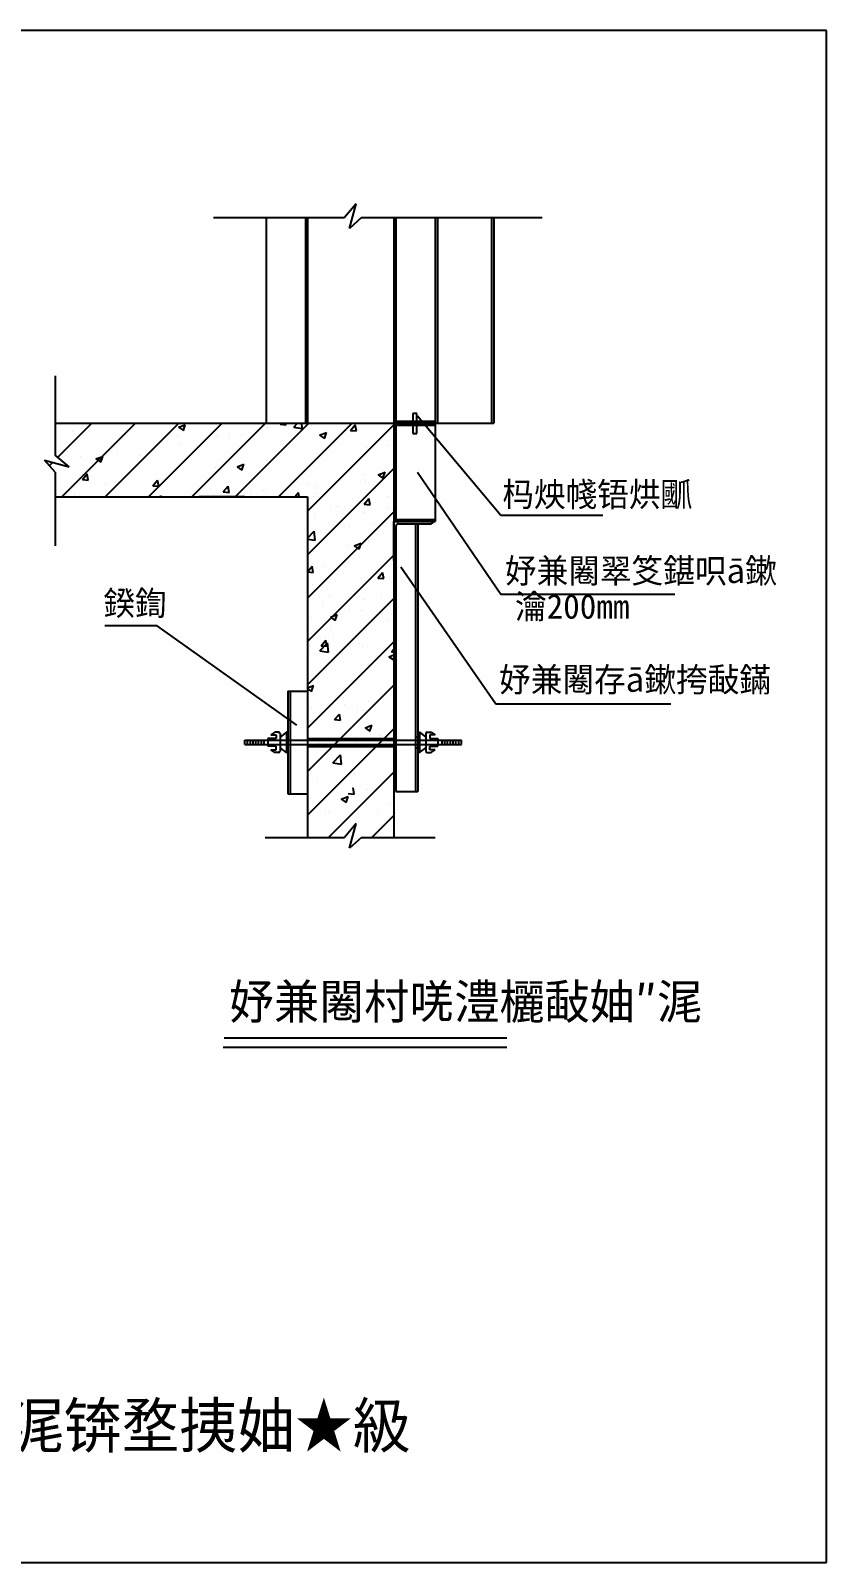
# Model space of a CAD drawing. Header units: metres. Extents: x 0 to 194, y 0 to 136.
# Drawn here: x 122.1 to 193.6, y 0 to 136.5 of the extents above; entities that cross this region are included whole.
import ezdxf

# ---------------------------------------------------------------- set-up
doc = ezdxf.new("R2010")
doc.units = ezdxf.units.M
doc.layers.add(' ', color=7, linetype='Continuous')

msp = doc.modelspace()

# ---------------------------------------------------------------- linework, layer by layer
at = {"layer": ' '}
for p, q in [((156.59, 102.16), (164.01, 93.31)), ((156.59, 97.15), (164.01, 86.29)), ((164.01, 93.31), (173.11, 93.31)), ((155.11, 88.73), (163.59, 76.51)), ((164.01, 86.29), (179.54, 86.29)), ((133.4, 83.46), (128.74, 83.46)), ((145.84, 74.62), (133.4, 83.46)), ((163.59, 76.51), (179.18, 76.51)), ((139.36, 46.73), (164.57, 46.73)), ((141.13, 46.73), (161.44, 46.73)), ((139.29, 45.91), (164.57, 45.91))]:
    msp.add_line(p, q, dxfattribs=at)
for p, q in [((193.05, 136.5), (0, 136.5)), ((193.05, 0), (193.05, 136.5)), ((151.13, 121.08), (150.08, 119.84)), ((150.53, 118.88), (151.13, 121.08)), ((138.42, 119.84), (150.08, 119.84)), ((143.12, 119.84), (143.12, 101.52)), ((146.62, 119.84), (146.62, 101.52)), ((146.8, 119.84), (146.8, 101.52)), ((151.61, 119.84), (150.53, 118.88)), ((151.61, 119.84), (167.7, 119.84)), ((154.49, 119.92), (154.49, 101.52)), ((154.66, 119.92), (154.66, 92.77)), ((158.16, 119.84), (158.16, 92.77)), ((158.38, 119.84), (158.38, 101.52)), ((163.19, 119.84), (163.19, 101.52)), ((163.41, 119.84), (163.41, 101.52)), ((124.31, 105.75), (124.31, 101.52)), ((124.31, 101.52), (154.34, 101.52)), ((124.31, 101.51), (124.31, 98.68)), ((124.55, 98.49), (127.58, 101.52)), ((124.89, 94.96), (131.45, 101.52)), ((128.75, 94.96), (135.32, 101.52)), ((132.62, 94.96), (139.18, 101.52)), ((135.29, 101.15), (135.9, 101.38)), ((135.29, 101.15), (135.73, 100.86)), ((135.73, 100.86), (135.9, 101.38)), ((136.49, 94.96), (143.05, 101.52)), ((140.35, 94.96), (146.92, 101.52)), ((143.26, 101.1), (143.26, 101.1)), ((144.22, 94.96), (150.78, 101.52)), ((144.35, 101.43), (144.44, 101.52)), ((144.35, 101.43), (144.88, 101.38)), ((144.88, 101.38), (144.85, 101.52)), ((145.56, 101.17), (145.9, 101.52)), ((145.56, 101.17), (146.33, 101.05)), ((146.33, 101.05), (146.28, 101.52)), ((146.43, 101.14), (146.43, 101.14)), ((146.8, 93.67), (154.49, 101.36)), ((147.14, 101.27), (147.14, 101.27)), ((148.62, 101.43), (148.62, 101.43)), ((150.63, 100.88), (151.05, 101.38)), ((151.15, 100.83), (151.05, 101.38)), ((154.34, 101.52), (163.41, 101.52)), ((154.49, 101.5), (154.49, 64.61)), ((154.66, 101.7), (158.16, 101.7)), ((154.66, 101.35), (158.16, 101.35)), ((156.19, 102.37), (156.19, 100.61)), ((156.53, 102.37), (156.19, 102.37)), ((156.53, 100.61), (156.53, 102.37)), ((125.85, 100.74), (125.85, 100.74)), ((130.52, 100.54), (130.52, 100.54)), ((134.3, 99.89), (134.3, 99.89)), ((135.19, 100.34), (135.19, 100.34)), ((135.4, 99.69), (135.4, 99.69)), ((137.59, 99.98), (137.59, 99.98)), ((138.72, 100.45), (138.72, 100.45)), ((139.87, 100.14), (139.87, 100.14)), ((140.9, 100.41), (140.9, 100.41)), ((142.04, 100.4), (142.04, 100.4)), ((144.54, 99.95), (144.54, 99.95)), ((147.87, 100.45), (148.48, 100.68)), ((147.87, 100.45), (148.3, 100.16)), ((148.3, 100.16), (148.48, 100.68)), ((149.21, 99.75), (149.21, 99.75)), ((150.63, 100.88), (151.15, 100.83)), ((156.19, 100.61), (156.53, 100.61)), ((125.55, 97.64), (124.31, 98.68)), ((125.26, 98.61), (125.26, 98.61)), ((126.56, 98.52), (126.56, 98.52)), ((127.94, 98.33), (128.55, 98.56)), ((127.94, 98.33), (128.37, 98.03)), ((128.37, 98.03), (128.55, 98.56)), ((129.87, 98.96), (129.87, 98.96)), ((131.83, 98.64), (131.83, 98.64)), ((136.93, 99.52), (136.93, 99.52)), ((147.65, 98.81), (147.65, 98.81)), ((152.07, 99.37), (152.07, 99.37)), ((153.88, 99.55), (153.88, 99.55)), ((123.35, 98.23), (125.55, 97.64)), ((124.31, 97.15), (123.35, 98.23)), ((123.79, 97.74), (124.09, 98.03)), ((124.31, 97.15), (124.31, 95.51)), ((126.73, 97.77), (126.73, 97.77)), ((126.74, 96.49), (127.16, 97)), ((127.26, 96.45), (127.16, 97)), ((134.19, 96.97), (134.19, 96.97)), ((138.61, 97.53), (138.61, 97.53)), ((140.51, 97.63), (141.13, 97.86)), ((140.51, 97.63), (140.95, 97.33)), ((140.95, 97.33), (141.13, 97.86)), ((143.15, 98.19), (143.15, 98.19)), ((146.8, 89.8), (154.49, 97.49)), ((151.88, 96.93), (151.88, 96.93)), ((153.09, 96.93), (153.7, 97.16)), ((153.09, 96.93), (153.52, 96.63)), ((153.52, 96.63), (153.7, 97.16)), ((126.74, 96.49), (127.26, 96.45)), ((128.82, 96.07), (128.82, 96.07)), ((129.7, 96.36), (129.7, 96.36)), ((133.02, 95.94), (133.44, 96.45)), ((133.02, 95.94), (133.54, 95.9)), ((133.54, 95.9), (133.44, 96.45)), ((133.49, 95.87), (133.49, 95.87)), ((138.16, 95.67), (138.16, 95.67)), ((139.29, 95.39), (139.71, 95.9)), ((139.81, 95.35), (139.71, 95.9)), ((146.78, 96.05), (146.78, 96.05)), ((147.54, 95.89), (147.54, 95.89)), ((151.96, 96.45), (151.96, 96.45)), ((152.85, 95.69), (152.85, 95.69)), ((124.31, 95.51), (124.31, 90.6)), ((124.31, 94.96), (146.8, 94.96)), ((125.99, 95.09), (125.99, 95.09)), ((133.57, 94.96), (133.78, 95.04)), ((133.75, 94.96), (133.78, 95.04)), ((141.18, 94.96), (137.14, 94.96)), ((139.29, 95.39), (139.81, 95.35)), ((141.68, 95.18), (141.68, 95.18)), ((142.83, 95.48), (142.83, 95.48)), ((143.05, 95.28), (143.05, 95.28)), ((145.67, 94.96), (145.99, 95.35)), ((146.06, 94.96), (145.99, 95.35)), ((146.8, 94.96), (146.8, 64.61)), ((147.33, 94.96), (147.33, 94.96)), ((147.5, 95.28), (147.5, 95.28)), ((151.84, 94.3), (152.27, 94.8)), ((151.84, 94.3), (152.37, 94.25)), ((152.17, 95.08), (152.17, 95.08)), ((152.37, 94.25), (152.27, 94.8)), ((153.98, 95.01), (153.98, 95.01)), ((146.8, 85.93), (154.49, 93.63)), ((147.43, 92.98), (147.43, 92.98)), ((148.87, 94.13), (148.87, 94.13)), ((149.35, 94.1), (149.35, 94.1)), ((151.85, 93.54), (151.85, 93.54)), ((154.02, 93.9), (154.02, 93.9)), ((154.66, 92.94), (158.16, 92.94)), ((146.8, 91.28), (147.4, 91.91)), ((147.49, 91.08), (147.4, 91.91)), ((150.55, 92.24), (150.55, 92.24)), ((152.74, 92.53), (152.74, 92.53)), ((154.45, 92.77), (154.45, 89.27)), ((154.45, 92.77), (158.16, 92.77)), ((154.66, 92.4), (154.66, 68.71)), ((154.67, 92.34), (154.67, 89.41)), ((154.89, 92.56), (157.82, 92.56)), ((156.41, 92.55), (156.41, 68.71)), ((156.63, 92.55), (156.63, 68.71)), ((157.95, 92.77), (157.95, 92.69)), ((146.8, 91.19), (147.49, 91.08)), ((147.11, 90.19), (147.11, 90.19)), ((150.43, 90.63), (150.43, 90.63)), ((150.96, 90.58), (151.57, 90.82)), ((150.96, 90.58), (151.4, 90.29)), ((151.4, 90.29), (151.57, 90.82)), ((151.75, 90.63), (151.75, 90.63)), ((152.22, 91.07), (152.22, 91.07)), ((146.8, 82.07), (154.49, 89.76)), ((146.8, 88.28), (147.2, 88.77)), ((147.3, 88.22), (147.2, 88.77)), ((147.33, 90.07), (147.33, 90.07)), ((148.25, 88.79), (148.25, 88.79)), ((150.44, 89.08), (150.44, 89.08)), ((153.76, 89.51), (153.76, 89.51)), ((154.45, 89.27), (154.54, 89.27)), ((146.8, 88.26), (147.3, 88.22)), ((151.64, 87.72), (151.64, 87.72)), ((153.06, 87.72), (153.48, 88.22)), ((153.06, 87.72), (153.58, 87.67)), ((153.58, 87.67), (153.48, 88.22)), ((147.22, 87.16), (147.22, 87.16)), ((148.73, 86.16), (148.73, 86.16)), ((151.45, 86.06), (151.45, 86.06)), ((146.8, 78.2), (154.49, 85.89)), ((148.14, 85.63), (148.14, 85.63)), ((150.57, 84.99), (150.57, 84.99)), ((151.54, 84.8), (151.54, 84.8)), ((151.86, 85.85), (151.86, 85.85)), ((153.4, 85.96), (153.4, 85.96)), ((147.12, 84.24), (147.12, 84.24)), ((148.83, 84.24), (149.44, 84.47)), ((148.83, 84.24), (149.27, 83.94)), ((149.27, 83.94), (149.44, 84.47)), ((153.95, 83.93), (153.95, 83.93)), ((146.8, 74.33), (154.49, 82.03)), ((147.88, 81.23), (148.56, 81.94)), ((148, 81.68), (148.42, 82.19)), ((148.52, 81.64), (148.42, 82.19)), ((148.65, 81.11), (148.56, 81.94)), ((148.85, 83.05), (148.85, 83.05)), ((149.15, 82.61), (149.15, 82.61)), ((146.99, 81.71), (146.99, 81.71)), ((147.01, 81.33), (147.01, 81.33)), ((147.88, 81.23), (148.65, 81.11)), ((148, 81.68), (148.52, 81.64)), ((151.43, 81.89), (151.43, 81.89)), ((151.66, 81.52), (151.66, 81.52)), ((154.05, 80.71), (154.49, 80.88)), ((154.05, 80.71), (154.49, 80.42)), ((154.27, 81.13), (154.49, 81.39)), ((154.27, 81.13), (154.49, 81.11)), ((152.19, 79.99), (152.19, 79.99)), ((152.38, 79.89), (152.38, 79.89)), ((146.8, 70.47), (154.49, 78.16)), ((146.8, 77.93), (147.32, 78.13)), ((146.8, 77.83), (147.14, 77.6)), ((146.85, 79.16), (146.85, 79.16)), ((146.9, 78.42), (146.9, 78.42)), ((147.09, 79.11), (147.09, 79.11)), ((147.14, 77.6), (147.32, 78.13)), ((151.32, 78.98), (151.32, 78.98)), ((145.05, 77.65), (145.05, 68.5)), ((145.05, 77.65), (146.8, 77.65)), ((145.26, 77.65), (145.26, 68.5)), ((149.96, 77.05), (149.96, 77.05)), ((150.07, 76.44), (150.07, 76.44)), ((152.26, 76.72), (152.26, 76.72)), ((146.8, 75.5), (146.8, 75.5)), ((147.13, 76.07), (147.13, 76.07)), ((149.21, 75.1), (149.63, 75.6)), ((149.21, 75.1), (149.73, 75.06)), ((149.73, 75.06), (149.63, 75.6)), ((151.22, 76.06), (151.22, 76.06)), ((151.8, 75.87), (151.8, 75.87)), ((143.87, 73.98), (143.53, 73.74)), ((143.53, 73.74), (144.01, 73.74)), ((144.22, 73.98), (143.87, 73.98)), ((144.01, 73.74), (144.01, 73.42)), ((144.92, 73.98), (144.35, 73.55)), ((144.35, 73.86), (144.35, 72.3)), ((144.92, 73.98), (144.92, 72.17)), ((145.05, 73.98), (144.92, 73.98)), ((146.8, 66.6), (154.49, 74.29)), ((151.83, 74.77), (151.83, 74.77)), ((151.93, 74.37), (152.54, 74.6)), ((151.93, 74.37), (152.36, 74.07)), ((152.36, 74.07), (152.54, 74.6)), ((156.64, 73.98), (156.77, 73.98)), ((156.77, 73.98), (157.34, 73.55)), ((156.77, 73.98), (156.77, 72.17)), ((157.34, 73.86), (157.34, 72.3)), ((157.47, 73.98), (157.82, 73.98)), ((158.16, 73.74), (157.68, 73.74)), ((157.68, 73.74), (157.68, 73.42)), ((157.82, 73.98), (158.16, 73.74)), ((141.2, 73.28), (160.52, 73.28)), ((141.2, 72.88), (141.2, 73.28)), ((141.2, 72.88), (160.52, 72.88)), ((141.45, 72.88), (141.45, 73.28)), ((141.7, 72.88), (141.7, 73.28)), ((141.94, 72.88), (141.94, 73.28)), ((142.19, 72.88), (142.19, 73.28)), ((142.44, 72.88), (142.44, 73.28)), ((142.69, 72.88), (142.69, 73.28)), ((142.93, 72.88), (142.93, 73.28)), ((143.27, 73.42), (143.27, 72.74)), ((144.01, 73.42), (143.27, 73.42)), ((144.01, 72.74), (143.27, 72.74)), ((143.87, 72.17), (143.53, 72.42)), ((143.53, 72.42), (144.01, 72.42)), ((144.01, 72.42), (144.01, 72.74)), ((144.92, 72.17), (144.35, 72.6)), ((146.8, 73.42), (154.49, 73.42)), ((146.8, 72.72), (154.49, 72.72)), ((147.77, 72.99), (147.77, 72.99)), ((148.21, 72.6), (148.21, 72.6)), ((149.96, 73.27), (149.96, 73.27)), ((151.11, 73.15), (151.11, 73.15)), ((152.89, 72.4), (152.89, 72.4)), ((153.28, 73.71), (153.28, 73.71)), ((153.93, 72.85), (153.93, 72.85)), ((156.41, 73.57), (156.63, 73.57)), ((156.41, 72.6), (156.63, 72.6)), ((156.77, 72.17), (157.34, 72.6)), ((157.68, 73.42), (158.42, 73.42)), ((157.68, 72.42), (157.68, 72.74)), ((157.68, 72.74), (158.42, 72.74)), ((158.16, 72.42), (157.68, 72.42)), ((157.82, 72.17), (158.16, 72.42)), ((158.42, 73.42), (158.42, 72.74)), ((158.78, 72.88), (158.78, 73.28)), ((159.03, 72.88), (159.03, 73.28)), ((159.28, 72.88), (159.28, 73.28)), ((159.53, 72.88), (159.53, 73.28)), ((159.78, 72.88), (159.78, 73.28)), ((160.02, 72.88), (160.02, 73.28)), ((160.27, 72.88), (160.27, 73.28)), ((160.52, 72.88), (160.52, 73.28)), ((144.22, 72.17), (143.87, 72.17)), ((144.92, 72.17), (145.05, 72.17)), ((148.82, 71.97), (148.82, 71.97)), ((149.04, 71.25), (149.72, 71.97)), ((149.04, 71.25), (149.81, 71.13)), ((149.81, 71.13), (149.72, 71.97)), ((156.77, 72.17), (156.64, 72.17)), ((157.47, 72.17), (157.82, 72.17)), ((147.66, 69.82), (147.66, 69.82)), ((148.67, 64.61), (154.49, 70.43)), ((150.97, 70.26), (150.97, 70.26)), ((151, 70.24), (151, 70.24)), ((145.05, 68.5), (146.8, 68.5)), ((149.8, 68.02), (150.41, 68.26)), ((150.23, 67.73), (150.41, 68.26)), ((150.42, 68.52), (150.95, 68.47)), ((150.95, 68.47), (150.85, 69.02)), ((152.16, 68.91), (152.16, 68.91)), ((154.66, 68.71), (156.63, 68.71)), ((147.06, 68.03), (147.06, 68.03)), ((148.36, 66.95), (148.36, 66.95)), ((149.8, 68.02), (150.23, 67.73)), ((150.9, 67.33), (150.9, 67.33)), ((151.18, 67.93), (151.18, 67.93)), ((154.2, 67.54), (154.2, 67.54)), ((148.67, 66.81), (148.67, 66.81)), ((151.13, 65.85), (150.08, 64.61)), ((150.53, 63.64), (151.13, 65.85)), ((152.54, 64.61), (154.49, 66.56)), ((153.03, 66.75), (153.03, 66.75)), ((143.02, 64.61), (147.24, 64.61)), ((147.24, 64.61), (150.08, 64.61)), ((151.61, 64.61), (150.53, 63.64)), ((150.79, 64.41), (150.79, 64.41)), ((151.61, 64.61), (154.06, 64.61)), ((154.06, 64.61), (158.17, 64.61)), ((0, 0), (193.05, 0))]:
    msp.add_line(p, q)
for centre, radius, start, end in [((154.89, 92.34), 0.22, 90, 180), ((157.82, 92.69), 0.13, -90, 0), ((154.54, 89.41), 0.13, -90, 0), ((144.22, 73.86), 0.12, 0, 90), ((157.47, 73.86), 0.12, 90, 180), ((144.22, 72.3), 0.12, -90, 0), ((157.47, 72.3), 0.12, 180, 270)]:
    msp.add_arc(centre, radius, start, end)

# ---------------------------------------------------------------- texts
for s, height, p in [('杩炴帴铻烘爴', 2.17, (164.15, 94.09)), ('妤兼闂翠笅鍖呮ā鏉', 2.17, (164.39, 87.28)), ('鍨鍧', 2.17, (128.61, 84.39)), ('瀹200mm', 2.17, (165.28, 84.1)), ('妤兼闂存ā鏉挎敮鏋', 2.17, (163.87, 77.58)), ('妤兼闂村唴澧欐敮妯″浘', 3.09, (139.79, 48.42))]:
    msp.add_text(s, height=height, dxfattribs=at).set_placement(p)
msp.add_text('澧欐ā绔嬮潰缁勮呭浘锛堥挗妯★級', height=3.96).set_placement((75.72, 10.22))

doc.saveas('drawing.dxf')
